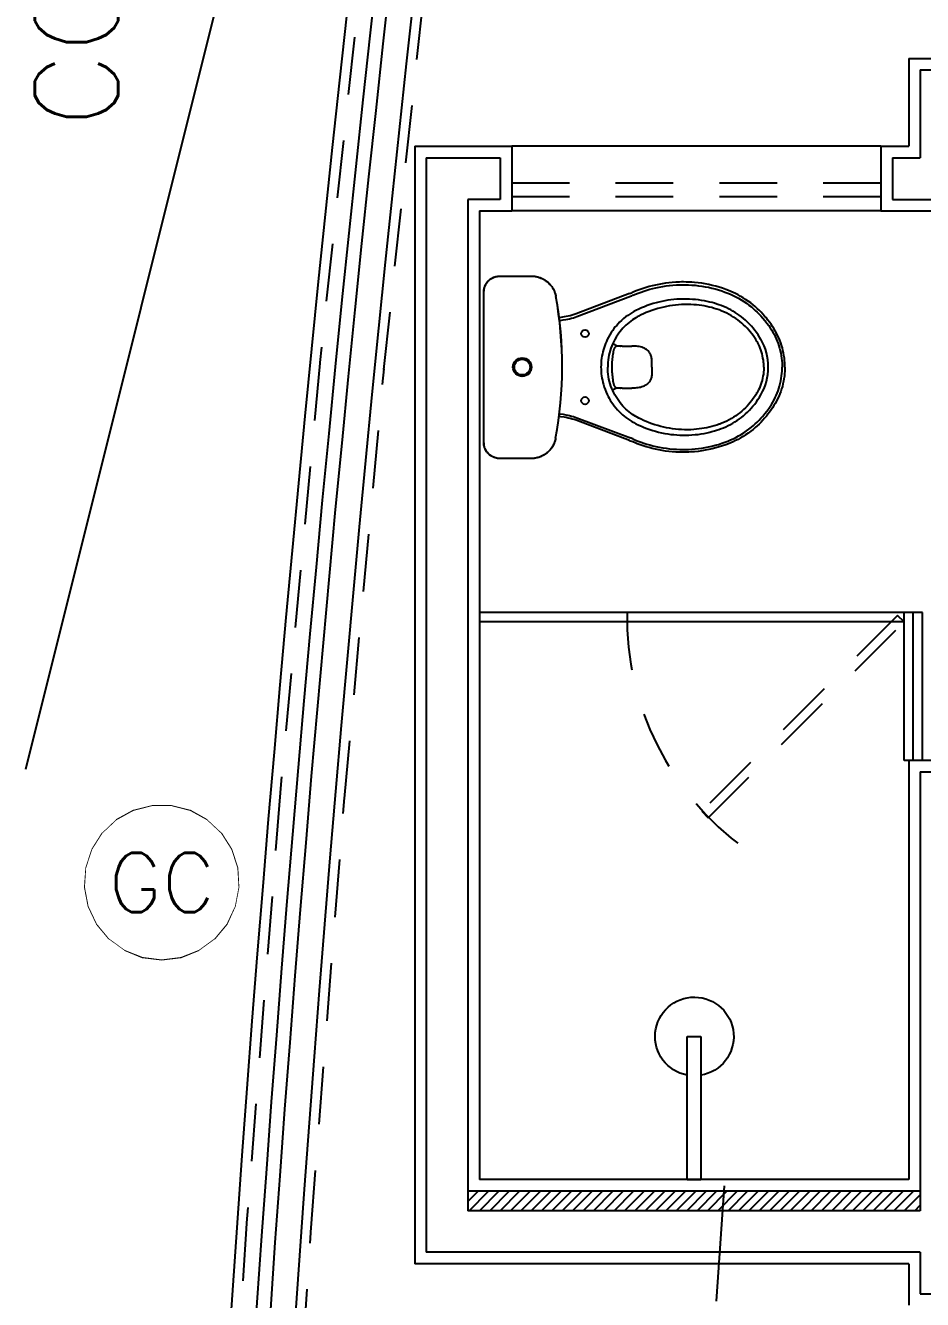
# Model space of a CAD drawing. Header units: millimetres. Extents: x 188.6 to 263.2, y 40.1 to 120.1.
# Drawn here: x 188.623 to 190.566, y 93.043 to 95.801 of the extents above; entities that cross this region are included whole.
import ezdxf
from ezdxf.enums import TextEntityAlignment as Align

# ---------------------------------------------------------------- set-up
doc = ezdxf.new("R2010")
doc.units = ezdxf.units.MM
doc.set_wipeout_variables(frame=1)
for name, pattern in [('HIDDEN', [0.375, 0.25, -0.125]), ('HIDDEN2', [0.1875, 0.125, -0.0625]), ('XREF-TIPO$0$HIDDEN2', [0.1875, 0.125, -0.0625])]:
    doc.linetypes.add(name, pattern=pattern)
for name, color, linetype in [('ARQ', 8, 'Continuous'), ('ESTR-VIGAS', 11, 'HIDDEN2'), ('ESTRUTURA', 7, 'Continuous'), ('INC-TEXTO', 7, 'Continuous')]:
    doc.layers.add(name, color=color, linetype=linetype)
doc.styles.add('MC-ROMANS', font='romans')
doc.styles.add('ROMANS', font='ROMANS.SHX', dxfattribs={"height": 0.15})

# ---------------------------------------------------------------- blocks, each defined once
blk = doc.blocks.new('COBERTURA_29-09-2016')
at = {"layer": 'ESTR-VIGAS'}
for points in [[(-17.3176, 9.6215), (-17.4165, 8.693)], [(-17.2773, 8.6782), (-17.1784, 9.6067)], [(-17.4166, 8.692), (-17.5023, 7.7622)], [(-17.4165, 8.693), (-17.4166, 8.692)], [(-17.3628, 7.7493), (-17.2772, 8.6792)], [(-17.2773, 8.6782), (-17.2772, 8.6792)], [(-17.5023, 7.7612), (-17.5749, 6.8303)], [(-17.5023, 7.7622), (-17.5023, 7.7612)], [(-17.4353, 6.8194), (-17.3628, 7.7503)], [(-17.3628, 7.7493), (-17.3628, 7.7503)], [(-17.5749, 6.8293), (-17.6343, 5.8974)], [(-17.5749, 6.8303), (-17.5749, 6.8293)], [(-17.4946, 5.8885), (-17.4352, 6.8204)], [(-17.4353, 6.8194), (-17.4352, 6.8204)]]:
    blk.add_lwpolyline(points, dxfattribs=at)
blk = doc.blocks.new('XREF-TIPO$0$CHUVEIRO')
at = {"color": 0}
for p, q in [((216.39, 104.5817), (216.39, 104.8912)), ((216.39, 104.8912), (216.42, 104.8912)), ((216.42, 104.8912), (216.42, 104.5817)), ((216.39, 104.5817), (216.42, 104.5817))]:
    blk.add_line(p, q, dxfattribs=at)
at = {"color": 0, "extrusion": (0, 0, -1)}
blk.add_ellipse((216.4058, 104.8916), major_axis=(-0.0851, 0), ratio=1, start_param=4.898771, end_param=10.827741, dxfattribs=at)
blk = doc.blocks.new('XREF-TIPO$0$P909+cd00_p-flat-1')
at = {"color": 0}
for p, q in [((0.162, 0), (-0.162, 0)), ((0.162, 0), (0.162, -0.0003)), ((-0.1633, -0.0003), (-0.1633, -0.0003)), ((0.162, -0.0003), (0.162, -0.0003)), ((-0.1982, -0.1031), (-0.1982, -0.0352)), ((-0.1982, -0.0352), (-0.1982, -0.0352)), ((-0.1982, -0.1031), (-0.1982, -0.0352)), ((0.1968, -0.0352), (0.1968, -0.1036)), ((0.1968, -0.0352), (0.1968, -0.0352)), ((0.1968, -0.0352), (0.1968, -0.1036)), ((-0.1982, -0.1031), (-0.1982, -0.1031)), ((0.1968, -0.1036), (0.1968, -0.1036)), ((-0.1542, -0.156), (-0.1542, -0.1561)), ((0.1527, -0.1565), (0.1527, -0.1565)), ((-0.1593, -0.3162), (-0.1154, -0.2002)), ((-0.1099, -0.2023), (-0.1537, -0.3183)), ((0.1094, -0.2023), (0.1532, -0.3183)), ((0.1588, -0.3162), (0.115, -0.2002)), ((-0.0002, -0.2691), (-0.0002, -0.2689)), ((-0.0454, -0.2892), (-0.0499, -0.2795)), ((-0.0455, -0.2967), (-0.0455, -0.2893)), ((-0.0455, -0.2967), (-0.0455, -0.2969)), ((-0.0455, -0.2969), (-0.0455, -0.2967)), ((-0.0455, -0.3002), (-0.0455, -0.2969)), ((-0.0455, -0.3002), (-0.0455, -0.3208)), ((0.045, -0.2893), (0.0503, -0.2799)), ((0.045, -0.2967), (0.045, -0.2893)), ((0.045, -0.2967), (0.045, -0.2969)), ((0.045, -0.2969), (0.045, -0.2967)), ((0.045, -0.3002), (0.045, -0.2969)), ((0.045, -0.3002), (0.045, -0.3208)), ((-0.0455, -0.3283), (-0.0455, -0.3208)), ((0.045, -0.3283), (0.045, -0.3208)), ((0.1611, -0.3201), (0.1611, -0.3201)), ((-0.1109, -0.3364), (-0.1107, -0.3361)), ((-0.1105, -0.3363), (-0.1107, -0.3366)), ((0.1102, -0.3366), (0.11, -0.3363)), ((0.1104, -0.3364), (0.1102, -0.3361)), ((-0.0002, -0.3643), (-0.0158, -0.3643)), ((-0.0002, -0.3643), (0.0153, -0.3643)), ((-0.1236, -0.5115), (-0.1237, -0.5111)), ((-0.1235, -0.5111), (-0.1234, -0.5114)), ((0.1229, -0.5114), (0.123, -0.5111)), ((0.1231, -0.5115), (0.1232, -0.5111)), ((-0.0551, -0.5924), (-0.0556, -0.5922)), ((-0.0555, -0.5921), (-0.055, -0.5923)), ((-0.0002, -0.607), (-0.0002, -0.6069)), ((0.0546, -0.5923), (0.055, -0.5921)), ((0.0547, -0.5924), (0.0551, -0.5922)), ((-0.0002, -0.607), (-0.0002, -0.607))]:
    blk.add_line(p, q, dxfattribs=at)
for points in [[(-0.1982, -0.0352, 0), (-0.198, -0.0318, 0), (-0.1975, -0.0284, 0), (-0.1967, -0.0251, 0), (-0.1955, -0.0219, 0), (-0.1941, -0.0188, 0), (-0.1923, -0.0158, 0), (-0.1903, -0.0131, 0), (-0.188, -0.0106, 0), (-0.1854, -0.0083, 0), (-0.1827, -0.0062, 0), (-0.1797, -0.0045, 0), (-0.1766, -0.003, 0), (-0.1734, -0.0018, 0), (-0.1701, -0.001, 0), (-0.1667, -0.0005, 0), (-0.1633, -0.0003, 0)], [(-0.1982, -0.0352, 0), (-0.1982, -0.0345, 0), (-0.1981, -0.0331, 0), (-0.198, -0.0317, 0), (-0.1978, -0.0303, 0), (-0.1976, -0.029, 0), (-0.1974, -0.0276, 0), (-0.197, -0.0263, 0), (-0.1967, -0.025, 0), (-0.1962, -0.0236, 0), (-0.1957, -0.0224, 0), (-0.1952, -0.0211, 0), (-0.1946, -0.0198, 0), (-0.194, -0.0186, 0), (-0.1933, -0.0174, 0), (-0.1926, -0.0163, 0), (-0.1918, -0.0151, 0), (-0.191, -0.014, 0), (-0.1902, -0.0129, 0), (-0.1893, -0.0119, 0), (-0.1883, -0.0109, 0), (-0.1874, -0.0099, 0), (-0.1864, -0.009, 0), (-0.1853, -0.0081, 0), (-0.1842, -0.0073, 0), (-0.1831, -0.0065, 0), (-0.182, -0.0057, 0), (-0.1808, -0.005, 0), (-0.1796, -0.0043, 0), (-0.1784, -0.0037, 0), (-0.1771, -0.0032, 0), (-0.1758, -0.0026, 0), (-0.1745, -0.0022, 0), (-0.1732, -0.0018, 0), (-0.1719, -0.0014, 0), (-0.1706, -0.0011, 0), (-0.1692, -0.0008, 0), (-0.1678, -0.0006, 0), (-0.1665, -0.0005, 0), (-0.1651, -0.0004, 0), (-0.1637, -0.0003, 0), (-0.1633, -0.0003, 0)], [(0.162, -0.0003, 0), (0.1654, -0.0005, 0), (0.1687, -0.001, 0), (0.1721, -0.0018, 0), (0.1753, -0.003, 0), (0.1784, -0.0045, 0), (0.1813, -0.0062, 0), (0.1841, -0.0083, 0), (0.1866, -0.0106, 0), (0.1889, -0.0131, 0), (0.191, -0.0158, 0), (0.1927, -0.0188, 0), (0.1942, -0.0219, 0), (0.1953, -0.0251, 0), (0.1962, -0.0284, 0), (0.1967, -0.0318, 0), (0.1968, -0.0352, 0)], [(0.162, -0.0003, 0), (0.1627, -0.0003, 0), (0.1641, -0.0004, 0), (0.1655, -0.0005, 0), (0.1668, -0.0007, 0), (0.1682, -0.0009, 0), (0.1696, -0.0012, 0), (0.1709, -0.0015, 0), (0.1722, -0.0019, 0), (0.1735, -0.0023, 0), (0.1748, -0.0028, 0), (0.1761, -0.0033, 0), (0.1773, -0.0039, 0), (0.1786, -0.0045, 0), (0.1798, -0.0052, 0), (0.1809, -0.0059, 0), (0.1821, -0.0067, 0), (0.1832, -0.0075, 0), (0.1842, -0.0083, 0), (0.1853, -0.0092, 0), (0.1863, -0.0102, 0), (0.1873, -0.0111, 0), (0.1882, -0.0122, 0), (0.1891, -0.0132, 0), (0.1899, -0.0143, 0), (0.1907, -0.0154, 0), (0.1915, -0.0166, 0), (0.1922, -0.0177, 0), (0.1928, -0.0189, 0), (0.1934, -0.0202, 0), (0.194, -0.0214, 0), (0.1945, -0.0227, 0), (0.195, -0.024, 0), (0.1954, -0.0253, 0), (0.1958, -0.0266, 0), (0.1961, -0.028, 0), (0.1963, -0.0293, 0), (0.1965, -0.0307, 0), (0.1967, -0.0321, 0), (0.1968, -0.0334, 0), (0.1968, -0.0348, 0), (0.1968, -0.0352, 0)], [(-0.1542, -0.156, 0), (-0.1571, -0.1554, 0), (-0.16, -0.1546, 0), (-0.1629, -0.1536, 0), (-0.1657, -0.1525, 0), (-0.1685, -0.1512, 0), (-0.1712, -0.1498, 0), (-0.1737, -0.1482, 0), (-0.1762, -0.1465, 0), (-0.1786, -0.1446, 0), (-0.1809, -0.1426, 0), (-0.1831, -0.1405, 0), (-0.1851, -0.1383, 0), (-0.187, -0.136, 0), (-0.1888, -0.1335, 0), (-0.1904, -0.131, 0), (-0.1919, -0.1284, 0), (-0.1932, -0.1256, 0), (-0.1944, -0.1229, 0), (-0.1955, -0.1201, 0), (-0.1963, -0.1172, 0), (-0.197, -0.1142, 0), (-0.1976, -0.1113, 0), (-0.1979, -0.1083, 0), (-0.1981, -0.1053, 0), (-0.1982, -0.1031, 0)], [(-0.1542, -0.1561, 0), (-0.1544, -0.156, 0), (-0.1561, -0.1557, 0), (-0.1578, -0.1553, 0), (-0.1594, -0.1548, 0), (-0.1611, -0.1543, 0), (-0.1627, -0.1538, 0), (-0.1643, -0.1532, 0), (-0.1658, -0.1525, 0), (-0.1674, -0.1518, 0), (-0.1689, -0.151, 0), (-0.1704, -0.1502, 0), (-0.1719, -0.1494, 0), (-0.1734, -0.1485, 0), (-0.1748, -0.1475, 0), (-0.1762, -0.1466, 0), (-0.1775, -0.1455, 0), (-0.1789, -0.1445, 0), (-0.1802, -0.1434, 0), (-0.1814, -0.1422, 0), (-0.1826, -0.141, 0), (-0.1838, -0.1398, 0), (-0.185, -0.1385, 0), (-0.1861, -0.1372, 0), (-0.1871, -0.1359, 0), (-0.1881, -0.1345, 0), (-0.1891, -0.1331, 0), (-0.19, -0.1317, 0), (-0.1909, -0.1302, 0), (-0.1917, -0.1287, 0), (-0.1925, -0.1272, 0), (-0.1933, -0.1257, 0), (-0.194, -0.1241, 0), (-0.1946, -0.1225, 0), (-0.1952, -0.1209, 0), (-0.1957, -0.1193, 0), (-0.1962, -0.1177, 0), (-0.1966, -0.116, 0), (-0.197, -0.1143, 0), (-0.1973, -0.1127, 0), (-0.1976, -0.111, 0), (-0.1978, -0.1093, 0), (-0.198, -0.1076, 0), (-0.1981, -0.1059, 0), (-0.1982, -0.1042, 0), (-0.1982, -0.1031, 0)], [(0.1968, -0.1036, 0), (0.1967, -0.1066, 0), (0.1965, -0.1096, 0), (0.1961, -0.1126, 0), (0.1955, -0.1156, 0), (0.1947, -0.1185, 0), (0.1938, -0.1214, 0), (0.1927, -0.1242, 0), (0.1915, -0.127, 0), (0.1901, -0.1297, 0), (0.1885, -0.1323, 0), (0.1868, -0.1348, 0), (0.185, -0.1372, 0), (0.1831, -0.1395, 0), (0.181, -0.1417, 0), (0.1788, -0.1438, 0), (0.1765, -0.1457, 0), (0.1741, -0.1476, 0), (0.1715, -0.1492, 0), (0.169, -0.1507, 0), (0.1663, -0.1521, 0), (0.1635, -0.1533, 0), (0.1607, -0.1544, 0), (0.1578, -0.1553, 0), (0.1549, -0.1561, 0), (0.1527, -0.1565, 0)], [(0.1968, -0.1036, 0), (0.1968, -0.1038, 0), (0.1968, -0.1055, 0), (0.1967, -0.1072, 0), (0.1966, -0.1089, 0), (0.1964, -0.1107, 0), (0.1961, -0.1123, 0), (0.1958, -0.114, 0), (0.1955, -0.1157, 0), (0.1951, -0.1173, 0), (0.1946, -0.119, 0), (0.1941, -0.1206, 0), (0.1935, -0.1222, 0), (0.1929, -0.1238, 0), (0.1922, -0.1254, 0), (0.1915, -0.127, 0), (0.1908, -0.1285, 0), (0.19, -0.13, 0), (0.1891, -0.1314, 0), (0.1882, -0.1329, 0), (0.1872, -0.1343, 0), (0.1862, -0.1357, 0), (0.1852, -0.1371, 0), (0.1841, -0.1384, 0), (0.183, -0.1397, 0), (0.1818, -0.1409, 0), (0.1806, -0.1421, 0), (0.1794, -0.1433, 0), (0.1781, -0.1444, 0), (0.1768, -0.1455, 0), (0.1755, -0.1465, 0), (0.1741, -0.1476, 0), (0.1727, -0.1485, 0), (0.1713, -0.1494, 0), (0.1698, -0.1503, 0), (0.1683, -0.1511, 0), (0.1668, -0.1519, 0), (0.1652, -0.1526, 0), (0.1636, -0.1533, 0), (0.1621, -0.1539, 0), (0.1604, -0.1545, 0), (0.1588, -0.155, 0), (0.1572, -0.1555, 0), (0.1555, -0.1559, 0), (0.1538, -0.1563, 0), (0.1527, -0.1565, 0)], [(-0.1154, -0.2002, 0), (-0.1154, -0.2002, 0), (-0.114, -0.1961, 0), (-0.1127, -0.1919, 0), (-0.1116, -0.1877, 0), (-0.1106, -0.1834, 0), (-0.1097, -0.1791, 0), (-0.1089, -0.1747, 0), (-0.1077, -0.1674, 0), (-0.1071, -0.1634, 0)], [(-0.1011, -0.1641, 0), (-0.1014, -0.1661, 0), (-0.1024, -0.1722, 0), (-0.1035, -0.1783, 0), (-0.1043, -0.1824, 0), (-0.1051, -0.1864, 0), (-0.1061, -0.1904, 0), (-0.1072, -0.1944, 0), (-0.1085, -0.1984, 0), (-0.1099, -0.2023, 0)], [(0.1007, -0.1643, 0), (0.101, -0.1661, 0), (0.1019, -0.1722, 0), (0.103, -0.1783, 0), (0.1038, -0.1824, 0), (0.1046, -0.1864, 0), (0.1056, -0.1904, 0), (0.1067, -0.1944, 0), (0.108, -0.1984, 0), (0.1094, -0.2023, 0)], [(0.115, -0.2002, 0), (0.115, -0.2002, 0), (0.1135, -0.1961, 0), (0.1122, -0.1919, 0), (0.1111, -0.1877, 0), (0.1101, -0.1834, 0), (0.1092, -0.1791, 0), (0.1084, -0.1747, 0), (0.1072, -0.1674, 0), (0.1066, -0.1636, 0)], [(-0.0002, -0.2542, 0), (-0.005, -0.2543, 0), (-0.0098, -0.2545, 0), (-0.0145, -0.2549, 0), (-0.0192, -0.2555, 0), (-0.024, -0.2563, 0), (-0.0288, -0.2572, 0), (-0.0335, -0.2583, 0), (-0.0382, -0.2596, 0), (-0.0437, -0.2613, 0), (-0.049, -0.2632, 0), (-0.0543, -0.2653, 0), (-0.0595, -0.2677, 0), (-0.0637, -0.2698, 0), (-0.0678, -0.272, 0), (-0.0719, -0.2744, 0), (-0.0758, -0.2769, 0), (-0.0797, -0.2796, 0), (-0.0843, -0.283, 0), (-0.0887, -0.2866, 0), (-0.093, -0.2903, 0), (-0.0971, -0.2943, 0), (-0.1003, -0.2976, 0), (-0.1035, -0.3011, 0), (-0.1065, -0.3047, 0), (-0.1094, -0.3084, 0), (-0.1122, -0.3122, 0), (-0.1151, -0.3165, 0), (-0.1179, -0.3209, 0), (-0.1205, -0.3254, 0), (-0.1229, -0.33, 0)], [(-0.1107, -0.3361, 0), (-0.1107, -0.3361, 0), (-0.1089, -0.3327, 0), (-0.107, -0.3294, 0), (-0.105, -0.3262, 0), (-0.1025, -0.3224, 0), (-0.0999, -0.3188, 0), (-0.0972, -0.3153, 0), (-0.0943, -0.3118, 0), (-0.0912, -0.3084, 0), (-0.0881, -0.3051, 0), (-0.0847, -0.3019, 0), (-0.0813, -0.2989, 0), (-0.0774, -0.2956, 0), (-0.0733, -0.2926, 0), (-0.0692, -0.2897, 0), (-0.0649, -0.2869, 0), (-0.0604, -0.2844, 0), (-0.0558, -0.282, 0), (-0.0512, -0.2798, 0), (-0.0464, -0.2777, 0), (-0.0414, -0.2759, 0), (-0.0364, -0.2742, 0), (-0.0312, -0.2728, 0), (-0.0261, -0.2716, 0), (-0.021, -0.2706, 0), (-0.0158, -0.2699, 0), (-0.0106, -0.2693, 0), (-0.0054, -0.269, 0), (-0.0002, -0.2689, 0)], [(0.1224, -0.33, 0), (0.12, -0.3254, 0), (0.1174, -0.3209, 0), (0.1146, -0.3165, 0), (0.1117, -0.3122, 0), (0.1083, -0.3076, 0), (0.1047, -0.3031, 0), (0.101, -0.2989, 0), (0.0971, -0.2947, 0), (0.0937, -0.2915, 0), (0.0902, -0.2883, 0), (0.0867, -0.2853, 0), (0.083, -0.2824, 0), (0.0792, -0.2796, 0), (0.0745, -0.2764, 0), (0.0697, -0.2734, 0), (0.0647, -0.2706, 0), (0.0596, -0.268, 0), (0.0554, -0.266, 0), (0.051, -0.2642, 0), (0.0467, -0.2625, 0), (0.0422, -0.2609, 0), (0.0377, -0.2596, 0), (0.0331, -0.2583, 0), (0.0285, -0.2573, 0), (0.0238, -0.2563, 0), (0.0191, -0.2556, 0), (0.0143, -0.255, 0), (0.0095, -0.2545, 0), (0.0046, -0.2543, 0), (-0.0002, -0.2542, 0)], [(0.1102, -0.3361, 0), (0.1102, -0.3361, 0), (0.1084, -0.3327, 0), (0.1065, -0.3294, 0), (0.1045, -0.3262, 0), (0.102, -0.3224, 0), (0.0994, -0.3188, 0), (0.0967, -0.3153, 0), (0.0938, -0.3118, 0), (0.0908, -0.3084, 0), (0.0876, -0.3051, 0), (0.0843, -0.3019, 0), (0.0808, -0.2989, 0), (0.0769, -0.2956, 0), (0.0729, -0.2926, 0), (0.0687, -0.2897, 0), (0.0644, -0.2869, 0), (0.0599, -0.2844, 0), (0.0553, -0.282, 0), (0.0507, -0.2798, 0), (0.0459, -0.2777, 0), (0.0409, -0.2759, 0), (0.0359, -0.2742, 0), (0.0308, -0.2728, 0), (0.0256, -0.2716, 0), (0.0205, -0.2706, 0), (0.0153, -0.2699, 0), (0.0101, -0.2693, 0), (0.005, -0.269, 0), (-0.0002, -0.2689, 0)], [(-0.043, -0.2844, 0), (-0.0431, -0.2844, 0), (-0.0434, -0.2847, 0), (-0.0437, -0.2851, 0), (-0.044, -0.2855, 0), (-0.0443, -0.286, 0), (-0.0446, -0.2865, 0), (-0.0449, -0.2871, 0), (-0.0451, -0.2878, 0), (-0.0453, -0.2885, 0), (-0.0454, -0.2892, 0), (-0.0455, -0.2893, 0)], [(-0.0455, -0.2967, 0), (-0.0455, -0.2967, 0)], [(-0.0349, -0.281, 0), (-0.0353, -0.2811, 0), (-0.036, -0.2813, 0), (-0.0367, -0.2814, 0), (-0.0374, -0.2817, 0), (-0.0382, -0.2819, 0), (-0.0388, -0.2821, 0), (-0.0395, -0.2824, 0), (-0.0401, -0.2827, 0), (-0.0407, -0.283, 0), (-0.0413, -0.2833, 0), (-0.0419, -0.2837, 0), (-0.0425, -0.284, 0), (-0.043, -0.2844, 0)], [(-0.0002, -0.2778, 0), (-0.0016, -0.2778, 0), (-0.0046, -0.2778, 0), (-0.0077, -0.2779, 0), (-0.0108, -0.2781, 0), (-0.014, -0.2783, 0), (-0.0171, -0.2786, 0), (-0.0203, -0.2789, 0), (-0.0236, -0.2793, 0), (-0.0268, -0.2797, 0), (-0.0301, -0.2802, 0), (-0.0333, -0.2807, 0), (-0.0349, -0.281, 0)], [(0.0344, -0.281, 0), (0.034, -0.281, 0), (0.0307, -0.2804, 0), (0.0274, -0.2799, 0), (0.0241, -0.2794, 0), (0.0209, -0.279, 0), (0.0176, -0.2787, 0), (0.0144, -0.2784, 0), (0.0112, -0.2781, 0), (0.008, -0.278, 0), (0.0049, -0.2778, 0), (0.0017, -0.2778, 0), (-0.0002, -0.2778, 0)], [(0.0425, -0.2844, 0), (0.0422, -0.2842, 0), (0.0416, -0.2838, 0), (0.0411, -0.2834, 0), (0.0405, -0.2831, 0), (0.0398, -0.2828, 0), (0.0392, -0.2825, 0), (0.0385, -0.2822, 0), (0.0378, -0.2819, 0), (0.0371, -0.2817, 0), (0.0364, -0.2815, 0), (0.0357, -0.2813, 0), (0.0349, -0.2811, 0), (0.0344, -0.281, 0)], [(0.045, -0.2893, 0), (0.0448, -0.2885, 0), (0.0446, -0.2878, 0), (0.0444, -0.2871, 0), (0.0441, -0.2865, 0), (0.0438, -0.2859, 0), (0.0435, -0.2854, 0), (0.0432, -0.285, 0), (0.0428, -0.2847, 0), (0.0425, -0.2844, 0), (0.0425, -0.2844, 0)], [(0.045, -0.2967, 0), (0.045, -0.2967, 0)], [(-0.1777, -0.372, 0), (-0.1777, -0.372, 0), (-0.1762, -0.3654, 0), (-0.1745, -0.3588, 0), (-0.1726, -0.3522, 0), (-0.1706, -0.3456, 0), (-0.1685, -0.3391, 0), (-0.1661, -0.3327, 0), (-0.1638, -0.3267, 0), (-0.1612, -0.3208, 0)], [(-0.1558, -0.3233, 0), (-0.1582, -0.329, 0), (-0.1605, -0.3348, 0), (-0.1628, -0.3411, 0), (-0.1649, -0.3474, 0), (-0.1669, -0.3538, 0), (-0.1687, -0.3603, 0), (-0.1704, -0.3668, 0), (-0.1719, -0.3733, 0)], [(-0.1229, -0.33, 0), (-0.1257, -0.3359, 0), (-0.1284, -0.3418, 0), (-0.1309, -0.3478, 0), (-0.1332, -0.3539, 0), (-0.1353, -0.3601, 0), (-0.1373, -0.3663, 0), (-0.1392, -0.3727, 0), (-0.1409, -0.3792, 0), (-0.1424, -0.3857, 0), (-0.1437, -0.3923, 0), (-0.1448, -0.3989, 0), (-0.1458, -0.4055, 0), (-0.1465, -0.412, 0), (-0.147, -0.4185, 0), (-0.1474, -0.425, 0), (-0.1476, -0.4316, 0), (-0.1476, -0.4381, 0), (-0.1475, -0.4446, 0), (-0.1471, -0.4513, 0), (-0.1465, -0.458, 0), (-0.1458, -0.4647, 0), (-0.1448, -0.4714, 0), (-0.1437, -0.478, 0), (-0.1423, -0.4846, 0), (-0.1412, -0.4897, 0), (-0.1399, -0.4947, 0), (-0.1384, -0.4998, 0), (-0.1369, -0.5048, 0), (-0.1352, -0.5098, 0), (-0.1334, -0.5148, 0)], [(-0.0318, -0.3593, 0), (-0.0335, -0.358, 0), (-0.0352, -0.3565, 0), (-0.0367, -0.3549, 0), (-0.0381, -0.3532, 0), (-0.0393, -0.3514, 0), (-0.0404, -0.3495, 0), (-0.0414, -0.3476, 0), (-0.0423, -0.3455, 0), (-0.0433, -0.3428, 0), (-0.0441, -0.34, 0), (-0.0447, -0.3371, 0), (-0.0451, -0.3342, 0), (-0.0454, -0.3313, 0), (-0.0455, -0.3283, 0)], [(0.0313, -0.3593, 0), (0.0331, -0.358, 0), (0.0347, -0.3565, 0), (0.0362, -0.3549, 0), (0.0376, -0.3532, 0), (0.0388, -0.3514, 0), (0.04, -0.3495, 0), (0.0409, -0.3476, 0), (0.0418, -0.3455, 0), (0.0428, -0.3428, 0), (0.0436, -0.34, 0), (0.0442, -0.3371, 0), (0.0446, -0.3342, 0), (0.0449, -0.3313, 0), (0.045, -0.3283, 0)], [(0.133, -0.5148, 0), (0.1347, -0.5099, 0), (0.1364, -0.5049, 0), (0.1379, -0.4999, 0), (0.1394, -0.4948, 0), (0.1407, -0.4897, 0), (0.1419, -0.4846, 0), (0.1432, -0.4782, 0), (0.1443, -0.4717, 0), (0.1452, -0.4653, 0), (0.146, -0.4588, 0), (0.1465, -0.4523, 0), (0.1469, -0.4458, 0), (0.1471, -0.4391, 0), (0.1471, -0.4323, 0), (0.147, -0.4256, 0), (0.1466, -0.4189, 0), (0.146, -0.4122, 0), (0.1453, -0.4055, 0), (0.1444, -0.3991, 0), (0.1433, -0.3927, 0), (0.142, -0.3863, 0), (0.1406, -0.3799, 0), (0.139, -0.3736, 0), (0.1372, -0.3674, 0), (0.1352, -0.361, 0), (0.133, -0.3546, 0), (0.1306, -0.3484, 0), (0.128, -0.3422, 0), (0.1253, -0.3361, 0), (0.1224, -0.33, 0)], [(0.1553, -0.3233, 0), (0.1577, -0.329, 0), (0.16, -0.3348, 0), (0.1623, -0.3411, 0), (0.1644, -0.3474, 0), (0.1664, -0.3538, 0), (0.1682, -0.3603, 0), (0.1699, -0.3668, 0), (0.1714, -0.3733, 0)], [(0.1773, -0.372, 0), (0.1773, -0.372, 0), (0.1757, -0.3654, 0), (0.174, -0.3588, 0), (0.1721, -0.3522, 0), (0.1701, -0.3456, 0), (0.168, -0.3391, 0), (0.1656, -0.3327, 0), (0.1633, -0.3267, 0), (0.1607, -0.3208, 0)], [(-0.1237, -0.5111, 0), (-0.1237, -0.5111, 0), (-0.1241, -0.5101, 0), (-0.1259, -0.5049, 0), (-0.1275, -0.4996, 0), (-0.129, -0.4943, 0), (-0.1303, -0.4889, 0), (-0.1315, -0.4835, 0), (-0.1326, -0.478, 0), (-0.1335, -0.4724, 0), (-0.1342, -0.4668, 0), (-0.1348, -0.4612, 0), (-0.1353, -0.4556, 0), (-0.1357, -0.4489, 0), (-0.1358, -0.4422, 0), (-0.1358, -0.4355, 0), (-0.1355, -0.4289, 0), (-0.1351, -0.4222, 0), (-0.1344, -0.4158, 0), (-0.1336, -0.4093, 0), (-0.1327, -0.4029, 0), (-0.1315, -0.3965, 0), (-0.1302, -0.3902, 0), (-0.1287, -0.3839, 0), (-0.1269, -0.3775, 0), (-0.125, -0.3711, 0), (-0.1229, -0.3647, 0), (-0.1206, -0.3585, 0), (-0.1182, -0.3523, 0), (-0.1155, -0.3461, 0), (-0.1133, -0.3413, 0), (-0.1109, -0.3364, 0)], [(-0.1109, -0.3364, 0), (-0.1108, -0.3365, 0), (-0.1107, -0.3366, 0), (-0.1107, -0.3366, 0), (-0.1107, -0.3366, 0)], [(-0.1105, -0.3363, 0), (-0.1105, -0.3363, 0), (-0.1105, -0.3362, 0), (-0.1106, -0.3362, 0), (-0.1107, -0.3361, 0)], [(0.11, -0.3363, 0), (0.11, -0.3363, 0), (0.11, -0.3362, 0), (0.1101, -0.3362, 0), (0.1102, -0.3361, 0)], [(0.1104, -0.3364, 0), (0.1103, -0.3365, 0), (0.1102, -0.3366, 0), (0.1102, -0.3366, 0), (0.1102, -0.3366, 0)], [(0.1232, -0.5111, 0), (0.1232, -0.5111, 0), (0.1236, -0.5101, 0), (0.1254, -0.5049, 0), (0.127, -0.4996, 0), (0.1285, -0.4943, 0), (0.1298, -0.4889, 0), (0.131, -0.4835, 0), (0.1321, -0.478, 0), (0.133, -0.4724, 0), (0.1337, -0.4668, 0), (0.1344, -0.4612, 0), (0.1348, -0.4556, 0), (0.1352, -0.4489, 0), (0.1353, -0.4422, 0), (0.1353, -0.4355, 0), (0.135, -0.4289, 0), (0.1346, -0.4222, 0), (0.1339, -0.4158, 0), (0.1331, -0.4093, 0), (0.1322, -0.4029, 0), (0.131, -0.3965, 0), (0.1297, -0.3902, 0), (0.1282, -0.3839, 0), (0.1264, -0.3775, 0), (0.1245, -0.3711, 0), (0.1224, -0.3647, 0), (0.1201, -0.3585, 0), (0.1177, -0.3523, 0), (0.115, -0.3461, 0), (0.1128, -0.3413, 0), (0.1104, -0.3364, 0)], [(-0.1846, -0.4328, 0), (-0.1846, -0.4328, 0), (-0.1846, -0.4287, 0), (-0.1845, -0.4245, 0), (-0.1843, -0.4204, 0), (-0.1841, -0.4162, 0), (-0.1836, -0.4088, 0), (-0.1828, -0.4014, 0), (-0.1819, -0.3941, 0), (-0.1807, -0.3867, 0), (-0.1793, -0.3793, 0), (-0.1777, -0.372, 0)], [(-0.1719, -0.3733, 0), (-0.1735, -0.3806, 0), (-0.1749, -0.3879, 0), (-0.176, -0.3953, 0), (-0.177, -0.4027, 0), (-0.1777, -0.4102, 0), (-0.1782, -0.4177, 0), (-0.1785, -0.4252, 0), (-0.1786, -0.4328, 0)], [(-0.0158, -0.3643, 0), (-0.018, -0.3643, 0), (-0.0201, -0.364, 0), (-0.0222, -0.3636, 0), (-0.0242, -0.3631, 0), (-0.0258, -0.3625, 0), (-0.0274, -0.3619, 0), (-0.0289, -0.3611, 0), (-0.0304, -0.3603, 0), (-0.0318, -0.3593, 0)], [(0.0153, -0.3643, 0), (0.0175, -0.3643, 0), (0.0197, -0.364, 0), (0.0217, -0.3636, 0), (0.0237, -0.3631, 0), (0.0253, -0.3625, 0), (0.0269, -0.3619, 0), (0.0284, -0.3611, 0), (0.0299, -0.3603, 0), (0.0313, -0.3593, 0)], [(0.1714, -0.3733, 0), (0.173, -0.3806, 0), (0.1744, -0.3879, 0), (0.1755, -0.3953, 0), (0.1765, -0.4027, 0), (0.1772, -0.4102, 0), (0.1777, -0.4177, 0), (0.178, -0.4252, 0), (0.1781, -0.4328, 0)], [(0.1841, -0.4328, 0), (0.1841, -0.4328, 0), (0.1841, -0.4287, 0), (0.184, -0.4245, 0), (0.1838, -0.4204, 0), (0.1836, -0.4162, 0), (0.1831, -0.4088, 0), (0.1823, -0.4014, 0), (0.1814, -0.3941, 0), (0.1802, -0.3867, 0), (0.1788, -0.3793, 0), (0.1773, -0.372, 0)], [(-0.0002, -0.6528, 0), (-0.0049, -0.6527, 0), (-0.0096, -0.6525, 0), (-0.0143, -0.6521, 0), (-0.0199, -0.6515, 0), (-0.0255, -0.6507, 0), (-0.031, -0.6497, 0), (-0.0365, -0.6485, 0), (-0.0419, -0.6471, 0), (-0.0475, -0.6455, 0), (-0.053, -0.6436, 0), (-0.0584, -0.6416, 0), (-0.0637, -0.6393, 0), (-0.069, -0.6369, 0), (-0.074, -0.6344, 0), (-0.0788, -0.6317, 0), (-0.0836, -0.6288, 0), (-0.0883, -0.6259, 0), (-0.0929, -0.6228, 0), (-0.0976, -0.6195, 0), (-0.1021, -0.616, 0), (-0.1066, -0.6125, 0), (-0.1109, -0.6088, 0), (-0.1151, -0.605, 0), (-0.1194, -0.601, 0), (-0.1235, -0.5969, 0), (-0.1275, -0.5926, 0), (-0.1313, -0.5882, 0), (-0.1351, -0.5838, 0), (-0.1392, -0.5785, 0), (-0.1432, -0.5731, 0), (-0.147, -0.5676, 0), (-0.1506, -0.5619, 0), (-0.154, -0.5561, 0), (-0.1567, -0.5511, 0), (-0.1593, -0.546, 0), (-0.1618, -0.5408, 0), (-0.1641, -0.5355, 0), (-0.1663, -0.5302, 0), (-0.1684, -0.5248, 0), (-0.1709, -0.5175, 0), (-0.1732, -0.5102, 0), (-0.1753, -0.5028, 0), (-0.1772, -0.4953, 0), (-0.1789, -0.4878, 0), (-0.1804, -0.4802, 0), (-0.1817, -0.4724, 0), (-0.1827, -0.4646, 0), (-0.1835, -0.4567, 0), (-0.184, -0.4507, 0), (-0.1843, -0.4448, 0), (-0.1845, -0.4388, 0), (-0.1846, -0.4328, 0)], [(-0.1786, -0.4328, 0), (-0.1786, -0.4367, 0), (-0.1784, -0.4439, 0), (-0.178, -0.4511, 0), (-0.1774, -0.4583, 0), (-0.1766, -0.4655, 0), (-0.1756, -0.4726, 0), (-0.1744, -0.4798, 0), (-0.173, -0.487, 0), (-0.1713, -0.4943, 0), (-0.1695, -0.5015, 0), (-0.1675, -0.5087, 0), (-0.1652, -0.5157, 0), (-0.1628, -0.5228, 0), (-0.1604, -0.5288, 0), (-0.1579, -0.5348, 0), (-0.1552, -0.5408, 0), (-0.1523, -0.5466, 0), (-0.1493, -0.5524, 0), (-0.1459, -0.5581, 0), (-0.1423, -0.5638, 0), (-0.1385, -0.5693, 0), (-0.1346, -0.5748, 0), (-0.1305, -0.58, 0), (-0.1268, -0.5844, 0), (-0.1231, -0.5886, 0), (-0.1192, -0.5927, 0), (-0.1152, -0.5967, 0), (-0.1111, -0.6006, 0), (-0.1061, -0.6051, 0), (-0.1009, -0.6094, 0), (-0.0955, -0.6136, 0), (-0.0901, -0.6175, 0), (-0.0855, -0.6206, 0), (-0.0809, -0.6236, 0), (-0.0761, -0.6264, 0), (-0.0713, -0.6291, 0), (-0.0664, -0.6315, 0), (-0.0615, -0.6338, 0), (-0.0565, -0.6359, 0), (-0.0515, -0.6378, 0), (-0.0464, -0.6396, 0), (-0.0412, -0.6411, 0), (-0.0358, -0.6426, 0), (-0.0303, -0.6438, 0), (-0.0249, -0.6448, 0), (-0.0193, -0.6456, 0), (-0.0138, -0.6462, 0), (-0.0093, -0.6466, 0), (-0.0048, -0.6468, 0), (-0.0002, -0.6469, 0)], [(-0.0002, -0.6528, 0), (0.0045, -0.6527, 0), (0.0092, -0.6525, 0), (0.0138, -0.6521, 0), (0.0194, -0.6515, 0), (0.025, -0.6507, 0), (0.0305, -0.6497, 0), (0.036, -0.6485, 0), (0.0414, -0.6471, 0), (0.047, -0.6455, 0), (0.0525, -0.6436, 0), (0.0579, -0.6416, 0), (0.0632, -0.6393, 0), (0.0685, -0.6369, 0), (0.0735, -0.6344, 0), (0.0783, -0.6317, 0), (0.0831, -0.6288, 0), (0.0878, -0.6259, 0), (0.0925, -0.6228, 0), (0.0971, -0.6195, 0), (0.1016, -0.616, 0), (0.1061, -0.6125, 0), (0.1104, -0.6088, 0), (0.1146, -0.605, 0), (0.1189, -0.601, 0), (0.123, -0.5969, 0), (0.127, -0.5926, 0), (0.1309, -0.5882, 0), (0.1346, -0.5838, 0), (0.1387, -0.5785, 0), (0.1427, -0.5731, 0), (0.1465, -0.5676, 0), (0.1501, -0.5619, 0), (0.1535, -0.5561, 0), (0.1562, -0.5511, 0), (0.1589, -0.546, 0), (0.1613, -0.5408, 0), (0.1636, -0.5355, 0), (0.1658, -0.5302, 0), (0.1679, -0.5248, 0), (0.1704, -0.5175, 0), (0.1727, -0.5102, 0), (0.1748, -0.5028, 0), (0.1767, -0.4953, 0), (0.1784, -0.4878, 0), (0.1799, -0.4802, 0), (0.1812, -0.4724, 0), (0.1822, -0.4646, 0), (0.183, -0.4567, 0), (0.1835, -0.4507, 0), (0.1838, -0.4448, 0), (0.184, -0.4388, 0), (0.1841, -0.4328, 0)], [(0.1781, -0.4328, 0), (0.1781, -0.4367, 0), (0.1779, -0.4439, 0), (0.1775, -0.4511, 0), (0.1769, -0.4583, 0), (0.1761, -0.4655, 0), (0.1751, -0.4726, 0), (0.1739, -0.4798, 0), (0.1725, -0.487, 0), (0.1709, -0.4943, 0), (0.169, -0.5015, 0), (0.167, -0.5087, 0), (0.1647, -0.5157, 0), (0.1623, -0.5228, 0), (0.16, -0.5288, 0), (0.1574, -0.5348, 0), (0.1547, -0.5408, 0), (0.1519, -0.5466, 0), (0.1488, -0.5524, 0), (0.1454, -0.5581, 0), (0.1418, -0.5638, 0), (0.1381, -0.5693, 0), (0.1341, -0.5748, 0), (0.13, -0.58, 0), (0.1263, -0.5844, 0), (0.1226, -0.5886, 0), (0.1187, -0.5927, 0), (0.1147, -0.5967, 0), (0.1106, -0.6006, 0), (0.1056, -0.6051, 0), (0.1004, -0.6094, 0), (0.0951, -0.6136, 0), (0.0896, -0.6175, 0), (0.085, -0.6206, 0), (0.0804, -0.6236, 0), (0.0756, -0.6264, 0), (0.0708, -0.6291, 0), (0.0659, -0.6315, 0), (0.061, -0.6338, 0), (0.056, -0.6359, 0), (0.051, -0.6378, 0), (0.0459, -0.6396, 0), (0.0407, -0.6411, 0), (0.0353, -0.6426, 0), (0.0299, -0.6438, 0), (0.0244, -0.6448, 0), (0.0188, -0.6456, 0), (0.0133, -0.6462, 0), (0.0088, -0.6466, 0), (0.0043, -0.6468, 0), (-0.0002, -0.6469, 0)], [(-0.1334, -0.5148, 0), (-0.1314, -0.5199, 0), (-0.1292, -0.525, 0), (-0.1269, -0.53, 0), (-0.1244, -0.5349, 0), (-0.1217, -0.5397, 0), (-0.1188, -0.5445, 0), (-0.1157, -0.5493, 0), (-0.1124, -0.554, 0), (-0.109, -0.5585, 0), (-0.1055, -0.5629, 0), (-0.1017, -0.5673, 0), (-0.0977, -0.5716, 0), (-0.0936, -0.5757, 0), (-0.0894, -0.5797, 0), (-0.085, -0.5835, 0), (-0.0803, -0.5873, 0), (-0.0755, -0.5909, 0), (-0.0706, -0.5943, 0), (-0.0656, -0.5976, 0), (-0.0604, -0.6007, 0)], [(-0.1237, -0.5111, 0), (-0.1235, -0.5111, 0), (-0.1235, -0.5111, 0)], [(-0.1236, -0.5115, 0), (-0.1235, -0.5114, 0), (-0.1234, -0.5114, 0), (-0.1234, -0.5114, 0)], [(-0.0556, -0.5922, 0), (-0.0556, -0.5922, 0), (-0.06, -0.5896, 0), (-0.0643, -0.5868, 0), (-0.0685, -0.5839, 0), (-0.0726, -0.5808, 0), (-0.0766, -0.5776, 0), (-0.0806, -0.5742, 0), (-0.0845, -0.5707, 0), (-0.0883, -0.567, 0), (-0.0919, -0.5632, 0), (-0.0954, -0.5593, 0), (-0.0989, -0.555, 0), (-0.1023, -0.5507, 0), (-0.1055, -0.5462, 0), (-0.1086, -0.5416, 0), (-0.1115, -0.5369, 0), (-0.1143, -0.5319, 0), (-0.117, -0.5268, 0), (-0.1194, -0.5216, 0), (-0.1217, -0.5164, 0), (-0.1236, -0.5115, 0)], [(0.0551, -0.5922, 0), (0.0551, -0.5922, 0), (0.0595, -0.5896, 0), (0.0638, -0.5868, 0), (0.068, -0.5839, 0), (0.0721, -0.5808, 0), (0.0761, -0.5776, 0), (0.0801, -0.5742, 0), (0.084, -0.5707, 0), (0.0878, -0.567, 0), (0.0914, -0.5632, 0), (0.0949, -0.5593, 0), (0.0984, -0.555, 0), (0.1018, -0.5507, 0), (0.1051, -0.5462, 0), (0.1081, -0.5416, 0), (0.111, -0.5369, 0), (0.1138, -0.5319, 0), (0.1165, -0.5268, 0), (0.1189, -0.5216, 0), (0.1212, -0.5164, 0), (0.1231, -0.5115, 0)], [(0.0599, -0.6007, 0), (0.0649, -0.5977, 0), (0.0698, -0.5946, 0), (0.0746, -0.5912, 0), (0.0793, -0.5878, 0), (0.0838, -0.5841, 0), (0.0883, -0.5802, 0), (0.0927, -0.5761, 0), (0.097, -0.5718, 0), (0.1011, -0.5674, 0), (0.105, -0.5629, 0), (0.1086, -0.5585, 0), (0.112, -0.5539, 0), (0.1151, -0.5494, 0), (0.1182, -0.5448, 0), (0.121, -0.54, 0), (0.1237, -0.5352, 0), (0.1263, -0.5302, 0), (0.1287, -0.5252, 0), (0.1309, -0.52, 0), (0.133, -0.5148, 0)], [(0.1231, -0.5115, 0), (0.123, -0.5114, 0), (0.1229, -0.5114, 0), (0.1229, -0.5114, 0)], [(0.1232, -0.5111, 0), (0.1231, -0.5111, 0), (0.123, -0.5111, 0)], [(-0.0556, -0.5922, 0), (-0.0555, -0.5921, 0), (-0.0555, -0.5921, 0), (-0.0555, -0.5921, 0)], [(-0.0551, -0.5924, 0), (-0.0551, -0.5923, 0), (-0.0551, -0.5923, 0)], [(-0.0002, -0.607, 0), (-0.0038, -0.607, 0), (-0.0073, -0.6068, 0), (-0.0108, -0.6065, 0), (-0.0154, -0.606, 0), (-0.0199, -0.6052, 0), (-0.0244, -0.6043, 0), (-0.0289, -0.6032, 0), (-0.0332, -0.602, 0), (-0.0374, -0.6006, 0), (-0.0416, -0.599, 0), (-0.0457, -0.5973, 0), (-0.0497, -0.5954, 0), (-0.0524, -0.5939, 0), (-0.0551, -0.5924, 0)], [(-0.0002, -0.607, 0), (0.0033, -0.607, 0), (0.0068, -0.6068, 0), (0.0103, -0.6065, 0), (0.0149, -0.606, 0), (0.0194, -0.6052, 0), (0.024, -0.6043, 0), (0.0284, -0.6032, 0), (0.0327, -0.602, 0), (0.0369, -0.6006, 0), (0.0411, -0.599, 0), (0.0452, -0.5973, 0), (0.0492, -0.5954, 0), (0.052, -0.5939, 0), (0.0547, -0.5924, 0)], [(0.0547, -0.5924, 0), (0.0546, -0.5923, 0), (0.0546, -0.5923, 0)], [(0.0551, -0.5922, 0), (0.055, -0.5921, 0), (0.055, -0.5921, 0), (0.055, -0.5921, 0)]]:
    blk.add_polyline3d(points, dxfattribs=at)
for centre, radius in [((-0.0003, -0.0836), 0.02), ((-0.0003, -0.0836), 0.017), ((-0.0729, -0.2197), 0.00801), ((0.0724, -0.2197), 0.00801)]:
    blk.add_circle(centre, radius, dxfattribs=at)
for centre, radius, start, end in [((-0.162, -0.0251), 0.0251, 89.9975, 101.7343), ((0.162, -0.0252), 0.0252, 75.4972, 90.0015), ((0.162, -0.025), 0.025, 72.4433, 75.4868), ((0.0005, 0.6791), 0.8493, 259.504, 280.3175), ((0.0005, 0.6791), 0.8494, 259.504, 280.3175), ((-0.2357, -0.2867), 0.0819, 335.3949, 338.8845), ((-0.233, -0.2883), 0.0848, 335.6518, 339.2799), ((0.2325, -0.2883), 0.0848, 200.7201, 204.3482), ((0.2352, -0.2867), 0.0819, 201.1155, 204.6051), ((-0.0002, -0.4954), 0.1213, 240.2551, 270.0006), ((-0.0002, -0.4954), 0.1213, 269.9993, 299.7449)]:
    blk.add_arc(centre, radius, start, end, dxfattribs=at)
blk = doc.blocks.new('A$C0BE265FA')
at = {"layer": 'ARQ'}
h = blk.add_hatch(dxfattribs=at)
h.set_pattern_fill('ANSI31', color=256, scale=0.005)
h.set_pattern_definition([(45, (-2161.025458, -1496.791574), (-0.01122532015, 0.01122532015), [])])
h.paths.add_polyline_path([(-21.74, 5.3826), (-20.76, 5.3826), (-20.76, 5.3403), (-21.74, 5.3403)])
for p, q in [((-20.7849, 7.8353), (-20.785, 7.6453)), ((-20.7849, 7.8353), (-20.655, 7.8353)), ((-20.76, 7.8103), (-20.76, 7.6203)), ((-20.76, 7.8103), (-20.67, 7.8103)), ((-21.855, 7.6453), (-21.855, 5.2253)), ((-21.855, 7.6453), (-21.645, 7.6453)), ((-21.645, 7.6453), (-21.645, 7.5053)), ((-20.845, 7.6453), (-21.645, 7.6453)), ((-20.845, 7.6453), (-20.845, 7.5053)), ((-20.845, 7.6453), (-20.785, 7.6453)), ((-21.83, 7.6202), (-21.83, 5.2503)), ((-21.83, 7.6202), (-21.67, 7.6202)), ((-21.67, 7.6202), (-21.67, 7.5302)), ((-20.82, 7.6202), (-20.82, 7.5302)), ((-20.82, 7.6202), (-20.76, 7.6202)), ((-21.74, 7.5302), (-21.74, 5.3403)), ((-21.67, 7.5302), (-21.74, 7.5302)), ((-21.715, 7.5053), (-21.715, 5.4076)), ((-21.715, 7.5053), (-21.645, 7.5053)), ((-20.845, 7.5053), (-21.645, 7.5053)), ((-20.845, 7.5053), (-20.01, 7.5053)), ((-20.82, 7.5302), (-20.03, 7.5302)), ((-20.795, 6.6353), (-21.715, 6.6353)), ((-20.755, 6.6353), (-20.795, 6.6353)), ((-20.795, 6.3153), (-20.795, 6.6353)), ((-20.775, 6.3153), (-20.775, 6.6353)), ((-20.755, 6.3153), (-20.755, 6.6353)), ((-20.795, 6.6153), (-21.715, 6.6153)), ((-20.755, 6.3153), (-20.795, 6.3153)), ((-19.315, 6.3153), (-20.785, 6.3153)), ((-20.785, 6.3153), (-20.785, 5.4076)), ((-20.76, 6.2903), (-19.29, 6.2903)), ((-20.76, 6.2903), (-20.76, 5.3403)), ((-20.785, 5.4076), (-21.715, 5.4076)), ((-20.76, 5.3826), (-21.74, 5.3826)), ((-20.76, 5.3403), (-21.74, 5.3403)), ((-20.76, 5.2503), (-21.83, 5.2503)), ((-20.76, 5.2503), (-20.76, 5.1605, 0.0006)), ((-20.785, 5.2253), (-21.855, 5.2253)), ((-20.785, 5.2253), (-20.785, 5.1355, 0.0006)), ((-20.76, 5.1605, 0.0006), (-20.67, 5.1605, 0.0006))]:
    blk.add_line(p, q, dxfattribs=at)
at = {"layer": 'ARQ', "linetype": 'XREF-TIPO$0$HIDDEN2'}
for p, q in [((-20.845, 7.5653), (-21.645, 7.5653)), ((-20.845, 7.5353), (-21.645, 7.5353))]:
    blk.add_line(p, q, dxfattribs=at)
at = {"layer": 'ARQ'}
blk.add_lwpolyline([(-22.6982, 10.2955), (-22.1982, 8.2955), (-22.6982, 6.2955)], dxfattribs=at)
blk.add_lwpolyline([(-22.6982, 10.2955), (-22.1982, 8.2955), (-22.6982, 6.2955)], dxfattribs=at)
at = {"layer": 'ARQ', "linetype": 'XREF-TIPO$0$HIDDEN2'}
blk.add_lwpolyline([(-20.8092, 6.6294), (-21.2334, 6.2051), (-21.2193, 6.191), (-20.795, 6.6153)], close=True, dxfattribs=at)
blk.add_lwpolyline([(-20.8092, 6.6294), (-21.2334, 6.2051), (-21.2193, 6.191), (-20.795, 6.6153)], close=True, dxfattribs=at)
at = {"layer": 'ARQ'}
for radius, start, end in [(66.1415, 171.899467, 188.100485), (66.0865, 171.940842, 188.059109), (66.0565, 171.963438, 188.036513), (66.0015, 172.004914, 187.995038)]:
    blk.add_arc((43.7366, 0.6451), radius, start, end, dxfattribs=at)
at = {"layer": 'ARQ', "linetype": 'XREF-TIPO$0$HIDDEN2'}
blk.add_arc((-20.7763, 6.625), 0.6188, 178.9805, 234.0442, dxfattribs=at)
at = {"layer": 'ARQ', "linetype": 'HIDDEN'}
blk.add_arc((45.1343, 0.6405), 66.4892, 175.900109, 179.995949, dxfattribs=at)
at = {"layer": 'ARQ', "rotation": 90}
blk.add_blockref('XREF-TIPO$0$P909+cd00_p-flat-1', (-21.7058, 7.1672), dxfattribs=at)
at = {"layer": 'ARQ'}
blk.add_blockref('XREF-TIPO$0$CHUVEIRO', (-237.655, -99.174), dxfattribs=at)
at = {"layer": 'ARQ', "insert": (-22.4976, 7.6855), "char_height": 0.18, "attachment_point": 7, "rotation": 90, "style": 'MC-ROMANS'}
blk.add_mtext('\\A1;COLUNA 2', dxfattribs=at)
blk = doc.blocks.new('INC-OBJETO')
at = {"color": 0}
blk.add_lwpolyline([(0, 0.002084), (-0.000518, 0.002019), (-0.001004, 0.001827), (-0.001427, 0.001519), (-0.00176, 0.001117), (-0.001982, 0.000644), (-0.00208, 0.000131), (-0.002047, -0.000391), (-0.001886, -0.000887), (-0.001606, -0.001329), (-0.001225, -0.001686), (-0.000767, -0.001938), (-0.000261, -0.002068), (0.000261, -0.002068), (0.000767, -0.001938), (0.001225, -0.001686), (0.001606, -0.001329), (0.001886, -0.000887), (0.002047, -0.000391), (0.00208, 0.000131), (0.001982, 0.000644), (0.00176, 0.001117), (0.001427, 0.001519), (0.001004, 0.001827), (0.000518, 0.002019)], close=True, dxfattribs=at)
blk.add_wipeout([(0, 0.002084), (-0.000518, 0.002019), (-0.001004, 0.001827), (-0.001427, 0.001519), (-0.00176, 0.001117), (-0.001982, 0.000644), (-0.00208, 0.000131), (-0.002047, -0.000391), (-0.001886, -0.000887), (-0.001606, -0.001329), (-0.001225, -0.001686), (-0.000767, -0.001938), (-0.000261, -0.002068), (0.000261, -0.002068), (0.000767, -0.001938), (0.001225, -0.001686), (0.001606, -0.001329), (0.001886, -0.000887), (0.002047, -0.000391), (0.00208, 0.000131), (0.001982, 0.000644), (0.00176, 0.001117), (0.001427, 0.001519), (0.001004, 0.001827), (0.000518, 0.002019)], dxfattribs=at)
at = {"color": 0, "style": 'ROMANS', "width": 1.285725}
blk.add_attdef('OBJETO', text='', height=0.0016, dxfattribs=at).set_placement((-0.001786, -0.00083), (0.001643, -0.00083), align=Align.FIT)

msp = doc.modelspace()

# ---------------------------------------------------------------- block references
at = {"layer": 'ESTRUTURA'}
msp.add_blockref('COBERTURA_29-09-2016', (206.677, 86.3784), dxfattribs=at)

# ---------------------------------------------------------------- next in the draw order: block references
at = {"layer": 'ARQ'}
msp.add_blockref('A$C0BE265FA', (211.3213, 87.8947), dxfattribs=at)

# ---------------------------------------------------------------- next in the draw order: block references
at = {"layer": 'INC-TEXTO'}
ref = msp.add_blockref('INC-OBJETO', (188.9183, 93.9458), dxfattribs=dict(at, xscale=80, yscale=80, zscale=80, rotation=180))
ref.add_attrib('OBJETO', 'GC', dxfattribs={"layer": '0', "height": 0.128, "style": 'ROMANS'}).set_placement((188.9183, 93.9458), align=Align.MIDDLE_CENTER)

doc.saveas('drawing.dxf')
